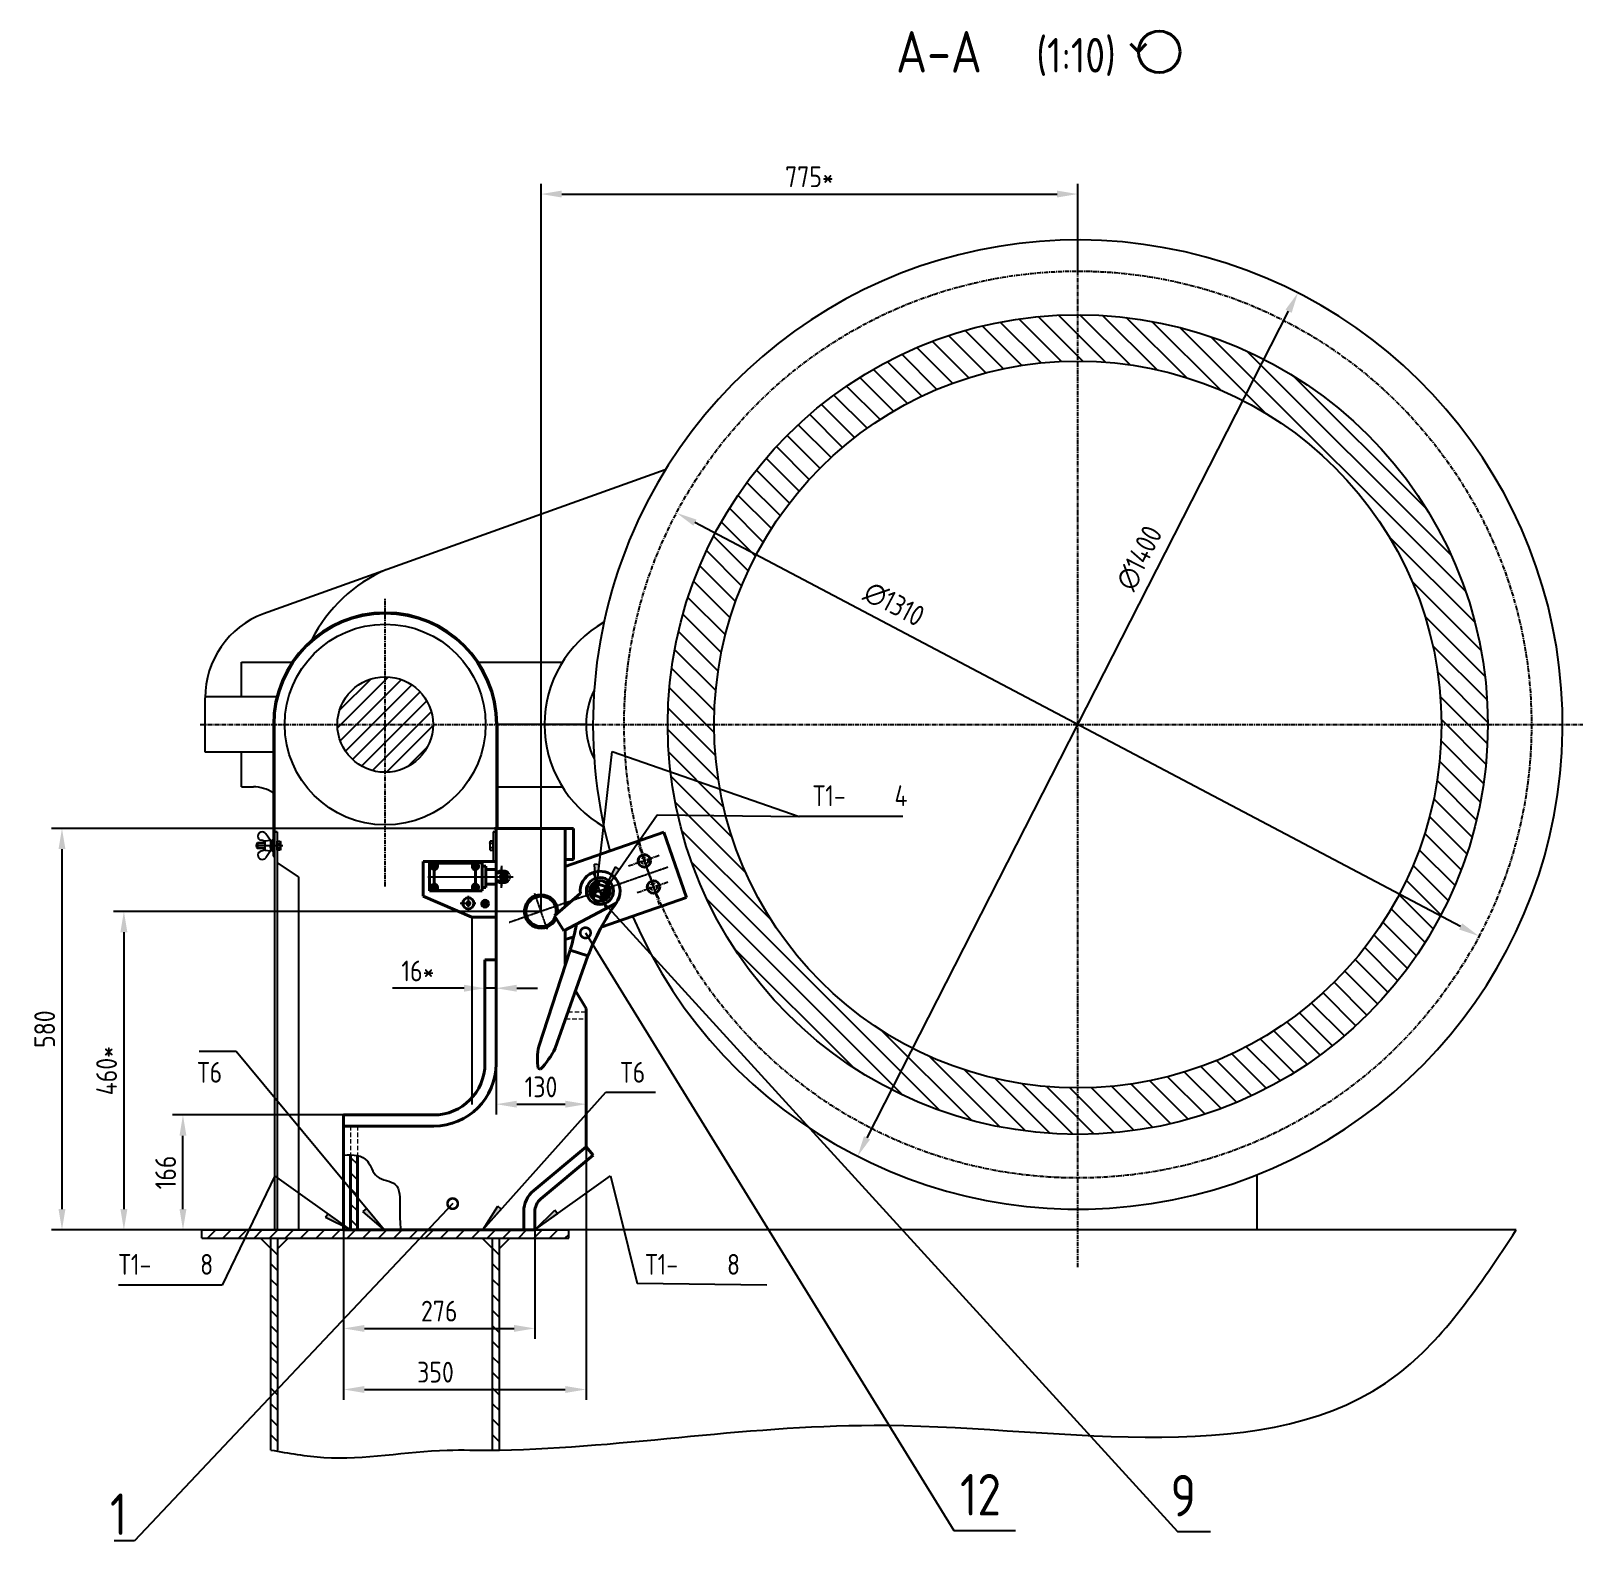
# Model space of a CAD drawing. Header units: millimetres. Extents: x 467 to 39028, y -12467 to 24298.
# Drawn here: x 25190 to 27431, y -8907 to -6725 of the extents above; entities that cross this region are included whole.
import ezdxf
from ezdxf.enums import TextEntityAlignment as Align

# ---------------------------------------------------------------- set-up
doc = ezdxf.new("R2010")
doc.units = ezdxf.units.MM
for name, pattern in [('CENTER', [50.8, 31.75, -6.35, 6.35, -6.35]), ('CENTER2', [1.125, 0.75, -0.125, 0.125, -0.125]), ('HIDDEN', [9.525, 6.35, -3.175]), ('PHANTOM', [2.5, 1.25, -0.25, 0.25, -0.25, 0.25, -0.25])]:
    doc.linetypes.add(name, pattern=pattern)
for name, color, linetype in [('Bord', 1, 'Continuous'), ('Cen', 5, 'CENTER'), ('CEN2', 5, 'CENTER2'), ('Dim', 7, 'Continuous'), ('Hatch', 250, 'Continuous'), ('Hide', 250, 'HIDDEN'), ('PHAN', 5, 'PHANTOM'), ('Text', 3, 'Continuous'), ('Textb', 6, 'Continuous')]:
    doc.layers.add(name, color=color, linetype=linetype)
doc.layers.add('Con', color=6, linetype='Continuous', lineweight=18)
doc.layers.add('Cont', color=6, linetype='Continuous', lineweight=40)
doc.styles.add('Style1', font='romans.shx', dxfattribs={"width": 0.8})
doc.dimstyles.new('Dia_2', dxfattribs={"dimscale": 2, "dimtxt": 3, "dimasz": 3, "dimexe": 1.25, "dimexo": 0, "dimgap": 1.5, "dimtad": 2, "dimtoh": 1, "dimtxsty": 'Style1', "dimcen": 2.5, "dimclrt": 3, "dimadec": 0, "dimazin": 0, "dimtfac": 1, "dimtmove": 1, "dimatfit": 3, "dimfxl": 1, "dimarcsym": 0})
doc.dimstyles.new('LIN10', dxfattribs={"dimscale": 10, "dimtxt": 3, "dimasz": 3, "dimexe": 1.5, "dimexo": 0, "dimgap": 1, "dimtad": 1, "dimdec": 0, "dimzin": 12, "dimdsep": 46, "dimtxsty": 'Style1', "dimcen": 0, "dimclrt": 3, "dimadec": 0, "dimazin": 0, "dimtfac": 1, "dimtdec": 0, "dimtmove": 0, "dimatfit": 3, "dimfxl": 1, "dimtolj": 1, "dimtzin": 12, "dimarcsym": 0})
doc.dimstyles.new('Poz_15', dxfattribs={"dimscale": 15, "dimtxt": 6, "dimasz": 3, "dimexe": 1.25, "dimexo": 0, "dimgap": 1.5, "dimtad": 2, "dimtih": 1, "dimtoh": 1, "dimdec": 0, "dimtxsty": 'Style1', "dimblk": 'DOTSMALL', "dimcen": 2.5, "dimclrt": 6, "dimadec": 0, "dimazin": 0, "dimtfac": 1, "dimtdec": 0, "dimtmove": 0, "dimatfit": 3, "dimldrblk": 'DOTSMALL', "dimfxl": 1, "dimarcsym": 0})
doc.dimstyles.new('SVARKA_10', dxfattribs={"dimscale": 10, "dimtxt": 3, "dimasz": 4, "dimexe": 1.5, "dimexo": 0, "dimgap": 1.5, "dimtad": 1, "dimdec": 0, "dimzin": 12, "dimdsep": 46, "dimtxsty": 'Style1', "dimblk1": 'Arrow', "dimblk2": 'Arrow', "dimsah": 1, "dimcen": 0, "dimclrt": 3, "dimadec": 0, "dimazin": 0, "dimtfac": 1, "dimtdec": 0, "dimtofl": 0, "dimtmove": 1, "dimatfit": 3, "dimldrblk": 'Arrow', "dimfxl": 1, "dimtolj": 1, "dimtzin": 12, "dimarcsym": 0})
doc.dimstyles.new('SVARKA_5', dxfattribs={"dimscale": 5, "dimtxt": 3, "dimasz": 4, "dimexe": 1.5, "dimexo": 0, "dimgap": 1.5, "dimtad": 1, "dimdec": 0, "dimzin": 12, "dimdsep": 46, "dimtxsty": 'Style1', "dimblk1": 'Arrow', "dimblk2": 'Arrow', "dimsah": 1, "dimcen": 0, "dimclrt": 3, "dimadec": 0, "dimazin": 0, "dimtfac": 1, "dimtdec": 0, "dimtofl": 0, "dimtmove": 1, "dimatfit": 3, "dimldrblk": 'Arrow', "dimfxl": 1, "dimtolj": 1, "dimtzin": 12, "dimarcsym": 0})

# ---------------------------------------------------------------- blocks, each defined once
blk = doc.blocks.new('*D233')
at = {"layer": 'Defpoints', "color": 0, "transparency": 16777216}
for p in [(26701.6, -6961), (26701.6, -7072.3), (25926.6, -7997.3)]:
    blk.add_point(p, dxfattribs=at)
at = {"layer": 'Dim', "color": 0, "lineweight": -2, "transparency": 16777216}
for p, q in [((25926.6, -7997.3), (25926.6, -6946)), ((26701.6, -7072.3), (26701.6, -6946)), ((25956.6, -6961), (26671.6, -6961))]:
    blk.add_line(p, q, dxfattribs=at)
at = {"layer": 'Dim', "color": 0, "transparency": 16777216}
for points in [[(25956.6, -6956), (25956.6, -6966), (25926.6, -6961)], [(26671.6, -6956), (26671.6, -6966), (26701.6, -6961)]]:
    blk.add_solid(points, dxfattribs=at)
at = {"layer": 'Dim', "color": 3, "transparency": 16777216, "insert": (26314.1, -6936), "char_height": 30, "attachment_point": 5, "style": 'Style1'}
blk.add_mtext('\\A1;775*', dxfattribs=at)
blk = doc.blocks.new('*D234')
at = {"layer": 'Defpoints', "color": 0, "transparency": 16777216}
for p in [(25926.6, -7997.3), (25324.3, -8457.3), (25436.6, -8457.3)]:
    blk.add_point(p, dxfattribs=at)
at = {"layer": 'Dim', "color": 0, "lineweight": -2, "transparency": 16777216}
for p, q in [((25926.6, -7997.3), (25309.3, -7997.3)), ((25324.3, -8027.3), (25324.3, -8427.3)), ((25436.6, -8457.3), (25309.3, -8457.3))]:
    blk.add_line(p, q, dxfattribs=at)
at = {"layer": 'Dim', "color": 0, "transparency": 16777216}
for points in [[(25319.3, -8027.3), (25329.3, -8027.3), (25324.3, -7997.3)], [(25319.3, -8427.3), (25329.3, -8427.3), (25324.3, -8457.3)]]:
    blk.add_solid(points, dxfattribs=at)
at = {"layer": 'Dim', "color": 3, "transparency": 16777216, "insert": (25299.3, -8227.3), "char_height": 30, "attachment_point": 5, "rotation": 90, "style": 'Style1'}
blk.add_mtext('\\A1;460*', dxfattribs=at)
blk = doc.blocks.new('*D238')
at = {"layer": 'Defpoints', "color": 0, "transparency": 16777216}
for p in [(25409.6, -8291.3), (25641.6, -8291.3), (25641.6, -8457.3)]:
    blk.add_point(p, dxfattribs=at)
at = {"layer": 'Dim', "color": 0, "lineweight": -2, "transparency": 16777216}
for p, q in [((25641.6, -8291.3), (25394.6, -8291.3)), ((25409.6, -8427.3), (25409.6, -8321.3)), ((25641.6, -8457.3), (25394.6, -8457.3))]:
    blk.add_line(p, q, dxfattribs=at)
at = {"layer": 'Dim', "color": 0, "transparency": 16777216}
for points in [[(25404.6, -8321.3), (25414.6, -8321.3), (25409.6, -8291.3)], [(25404.6, -8427.3), (25414.6, -8427.3), (25409.6, -8457.3)]]:
    blk.add_solid(points, dxfattribs=at)
at = {"layer": 'Dim', "color": 3, "transparency": 16777216, "insert": (25384.6, -8374.3), "char_height": 30, "attachment_point": 5, "rotation": 90, "style": 'Style1'}
blk.add_mtext('\\A1;166', dxfattribs=at)
blk = doc.blocks.new('*D239')
at = {"layer": 'Defpoints', "color": 0, "transparency": 16777216}
for p in [(25641.6, -8457.3), (25917.6, -8457.3), (25917.6, -8599.6)]:
    blk.add_point(p, dxfattribs=at)
at = {"layer": 'Dim', "color": 0, "lineweight": -2, "transparency": 16777216}
for p, q in [((25641.6, -8457.3), (25641.6, -8614.6)), ((25917.6, -8457.3), (25917.6, -8614.6)), ((25671.6, -8599.6), (25887.6, -8599.6))]:
    blk.add_line(p, q, dxfattribs=at)
at = {"layer": 'Dim', "color": 0, "transparency": 16777216}
for points in [[(25671.6, -8594.6), (25671.6, -8604.6), (25641.6, -8599.6)], [(25887.6, -8594.6), (25887.6, -8604.6), (25917.6, -8599.6)]]:
    blk.add_solid(points, dxfattribs=at)
at = {"layer": 'Dim', "color": 3, "transparency": 16777216, "insert": (25779.6, -8574.6), "char_height": 30, "attachment_point": 5, "style": 'Style1'}
blk.add_mtext('\\A1;276', dxfattribs=at)
blk = doc.blocks.new('*D240')
at = {"layer": 'Defpoints', "color": 0, "transparency": 16777216}
for p in [(25870.5, -7877.3), (25234.9, -8457.3), (25436.6, -8457.3)]:
    blk.add_point(p, dxfattribs=at)
at = {"layer": 'Dim', "color": 0, "lineweight": -2, "transparency": 16777216}
for p, q in [((25870.5, -7877.3), (25219.9, -7877.3)), ((25234.9, -7907.3), (25234.9, -8427.3)), ((25436.6, -8457.3), (25219.9, -8457.3))]:
    blk.add_line(p, q, dxfattribs=at)
at = {"layer": 'Dim', "color": 0, "transparency": 16777216}
for points in [[(25229.9, -7907.3), (25239.9, -7907.3), (25234.9, -7877.3)], [(25229.9, -8427.3), (25239.9, -8427.3), (25234.9, -8457.3)]]:
    blk.add_solid(points, dxfattribs=at)
at = {"layer": 'Dim', "color": 3, "transparency": 16777216, "insert": (25209.9, -8167.3), "char_height": 30, "attachment_point": 5, "rotation": 90, "style": 'Style1'}
blk.add_mtext('\\A1;580', dxfattribs=at)
blk = doc.blocks.new('*D235')
at = {"layer": 'Defpoints', "color": 0, "transparency": 16777216}
for p in [(25861.6, -8203.3), (25991.6, -8272.7), (25991.6, -8275.7)]:
    blk.add_point(p, dxfattribs=at)
at = {"layer": 'Dim', "color": 0, "lineweight": -2, "transparency": 16777216}
for p, q in [((25861.6, -8203.3), (25861.6, -8290.7)), ((25891.6, -8275.7), (25961.6, -8275.7)), ((25991.6, -8272.7), (25991.6, -8290.7))]:
    blk.add_line(p, q, dxfattribs=at)
at = {"layer": 'Dim', "color": 0, "transparency": 16777216}
for points in [[(25891.6, -8270.7), (25891.6, -8280.7), (25861.6, -8275.7)], [(25961.6, -8270.7), (25961.6, -8280.7), (25991.6, -8275.7)]]:
    blk.add_solid(points, dxfattribs=at)
at = {"layer": 'Dim', "color": 3, "transparency": 16777216, "insert": (25926.6, -8250.7), "char_height": 30, "attachment_point": 5, "style": 'Style1'}
blk.add_mtext('\\A1;130', dxfattribs=at)
blk = doc.blocks.new('*D236')
at = {"layer": 'Defpoints', "color": 0, "transparency": 16777216}
for p in [(25845.6, -8108.2), (25845.6, -8203.3), (25861.6, -8203.3)]:
    blk.add_point(p, dxfattribs=at)
at = {"layer": 'Dim', "color": 0, "lineweight": -2, "transparency": 16777216}
for p, q in [((25815.6, -8108.2), (25711.9, -8108.2)), ((25845.6, -8203.3), (25845.6, -8093.2)), ((25861.6, -8108.2), (25845.6, -8108.2)), ((25861.6, -8203.3), (25861.6, -8093.2)), ((25891.6, -8108.2), (25921.6, -8108.2))]:
    blk.add_line(p, q, dxfattribs=at)
at = {"layer": 'Dim', "color": 0, "transparency": 16777216}
for points in [[(25815.6, -8103.2), (25815.6, -8113.2), (25845.6, -8108.2)], [(25891.6, -8103.2), (25891.6, -8113.2), (25861.6, -8108.2)]]:
    blk.add_solid(points, dxfattribs=at)
at = {"layer": 'Dim', "color": 3, "transparency": 16777216, "insert": (25748.8, -8083.2), "char_height": 30, "attachment_point": 5, "style": 'Style1'}
blk.add_mtext('\\A1;16*', dxfattribs=at)
blk = doc.blocks.new('*D237')
at = {"layer": 'Defpoints', "color": 0, "transparency": 16777216}
for p in [(25991.6, -8337.3), (25641.6, -8457.3), (25991.6, -8687.8)]:
    blk.add_point(p, dxfattribs=at)
at = {"layer": 'Dim', "color": 0, "lineweight": -2, "transparency": 16777216}
for p, q in [((25991.6, -8337.3), (25991.6, -8702.8)), ((25641.6, -8457.3), (25641.6, -8702.8)), ((25671.6, -8687.8), (25961.6, -8687.8))]:
    blk.add_line(p, q, dxfattribs=at)
at = {"layer": 'Dim', "color": 0, "transparency": 16777216}
for points in [[(25671.6, -8682.8), (25671.6, -8692.8), (25641.6, -8687.8)], [(25961.6, -8682.8), (25961.6, -8692.8), (25991.6, -8687.8)]]:
    blk.add_solid(points, dxfattribs=at)
at = {"layer": 'Dim', "color": 3, "transparency": 16777216, "insert": (25774.2, -8662.8), "char_height": 30, "attachment_point": 5, "style": 'Style1'}
blk.add_mtext('\\A1;350', dxfattribs=at)
blk = doc.blocks.new('*D241')
at = {"layer": 'Defpoints', "color": 0, "transparency": 16777216}
for p in [(26122.3, -7421.6), (27280.9, -8033)]:
    blk.add_point(p, dxfattribs=at)
at = {"layer": 'Dim', "color": 0, "lineweight": -2, "transparency": 16777216}
blk.add_line((27254.4, -8019), (26148.9, -7435.6), dxfattribs=at)
at = {"layer": 'Dim', "color": 0, "transparency": 16777216}
for points in [[(26151.2, -7431.2), (26146.5, -7440), (26122.3, -7421.6)], [(27256.7, -8014.5), (27252, -8023.4), (27280.9, -8033)]]:
    blk.add_solid(points, dxfattribs=at)
at = {"layer": 'Dim', "color": 3, "transparency": 16777216, "insert": (26436.3, -7553.4), "char_height": 30, "attachment_point": 5, "rotation": 332.1789, "style": 'Style1'}
blk.add_mtext('∅1310', dxfattribs=at)
blk = doc.blocks.new('*D242')
at = {"layer": 'Defpoints', "color": 0, "transparency": 16777216}
for p in [(27019.5, -7103.6), (26383.7, -8350.9)]:
    blk.add_point(p, dxfattribs=at)
at = {"layer": 'Dim', "color": 0, "lineweight": -2, "transparency": 16777216}
blk.add_line((26397.3, -8324.2), (27005.9, -7130.3), dxfattribs=at)
at = {"layer": 'Dim', "color": 0, "transparency": 16777216}
for points in [[(27001.4, -7128.1), (27010.4, -7132.6), (27019.5, -7103.6)], [(26392.9, -8321.9), (26401.8, -8326.5), (26383.7, -8350.9)]]:
    blk.add_solid(points, dxfattribs=at)
at = {"layer": 'Dim', "color": 3, "transparency": 16777216, "insert": (26790.6, -7486.7), "char_height": 30, "attachment_point": 5, "rotation": 62.9902, "style": 'Style1'}
blk.add_mtext('∅1400', dxfattribs=at)
blk = doc.blocks.new('1')
at = {"layer": 'Cont'}
for q in [(0.14, 4.02), (2.4, 4.02)]:
    blk.add_line((1.27, 2.88), q, dxfattribs=at)
blk.add_circle((4.27, 2.88), 3, dxfattribs=at)
blk = doc.blocks.new('ZNAK04')
at = {"layer": 'Cont'}
blk.add_blockref('1', (30.27, 0.21), dxfattribs=at)
at = {"layer": 'Textb', "style": 'Style1', "width": 0.8}
for tag, height, p in [('А-А', 6, (13.88, 0.1)), ('SC', 5, (28.73, 0.1))]:
    blk.add_attdef(tag, text='', height=height, dxfattribs=at).set_placement(p, align=Align.RIGHT)
blk.add_attdef('45%%D(1)', (38.24, 0.1), '', height=5, dxfattribs=at)
blk = doc.blocks.new('Arrow')
blk.add_hatch(color=256).paths.add_polyline_path([(0, 0), (-1, 0), (-1, -0.167)])
blk.add_line((-1, 0), (-1, -0.167))
at = {"color": 0, "linetype": 'ByBlock', "lineweight": -2}
for q in [(-1, 0), (-1, -0.167)]:
    blk.add_line((0, 0), q, dxfattribs=at)
blk = doc.blocks.new('svarka02')
at = {"layer": 'Text', "style": 'Style1', "width": 0.8}
for tag, p in [('Т1-', (2, 1.5)), ('6', (13.78, 1.5))]:
    blk.add_attdef(tag, p, '', height=3, dxfattribs=at)
blk = doc.blocks.new('_DotSmall')
at = {"color": 0, "linetype": 'ByBlock', "const_width": 0.5}
blk.add_lwpolyline([(-0.0625, 0, 1), (0.0625, 0, 1)], format="xyb", close=True, dxfattribs=at)
blk = doc.blocks.new('ключ')
for p, q in [((22813.8, 4645.4), (22875.8, 4586.9)), ((22796.3, 4626.1), (22813.3, 4626.1)), ((22796.3, 4609.1), (22796.3, 4626.1)), ((22813.3, 4626.1), (22813.3, 4609.1)), ((22899.3, 4631.4), (22899.4, 4604.4)), ((23040.7, 4629.5), (22899.3, 4631.4)), ((23076.3, 4615.7), (23076.1, 4619.1)), ((22813.3, 4609.1), (22796.3, 4609.1)), ((22899.4, 4604.4), (23045.9, 4606.2)), ((23045.9, 4606.2), (23045.9, 4606.2)), ((22817.5, 4592), (22859.8, 4567.2)), ((22875.8, 4586.9), (22859.8, 4567.2))]:
    blk.add_line(p, q)
for radius in [19.6, 14.9]:
    blk.add_circle((22804.8, 4617.6), radius)
for centre, radius, start, end in [((22805, 4618), 28.8, 72.2726, 295.6169), ((22914.3, 4989.5), 358.4, 253.7128, 267.5946), ((23024.9, 4509.2), 121.3, 64.988, 82.4765), ((22913.7, 4229.9), 374.7, 92.2201, 98.0847), ((23037, 4688.4), 82.7, 276.1825, 298.407)]:
    blk.add_arc(centre, radius, start, end)

msp = doc.modelspace()

# ---------------------------------------------------------------- hatches: boundary and pattern name
at = {"layer": 'Hatch'}
h = msp.add_hatch(dxfattribs=at)
h.set_pattern_fill('ANSI31', color=256, scale=7, angle=90, style=0)
h.set_pattern_definition([(135, (15578.587, -7324.327), (-15.71545, -15.71545), [])])
h.paths.add_polyline_path([(26701.619, -7202.27), (26701.619, -7135.27, 0.41421356), (26109.617, -7727.272), (26176.617, -7727.272, -0.41421356)])
h.paths.add_polyline_path([(26701.619, -7135.27), (26701.619, -7202.27, -0.41421356), (27226.621, -7727.272), (27293.622, -7727.272, 0.41421356)])
h.paths.add_polyline_path([(27293.622, -7727.272), (27226.621, -7727.272, -0.41421356), (26701.619, -8252.274), (26701.619, -8319.274, 0.41421356)])
h.paths.add_polyline_path([(26701.619, -8252.274, -0.41421356), (26176.617, -7727.272), (26109.617, -7727.272, 0.41421356), (26701.619, -8319.274)])
h = msp.add_hatch(dxfattribs=at)
h.set_pattern_fill('ANSI31', color=256, scale=5, style=0)
h.set_pattern_definition([(45, (15578.587, -7324.327), (-11.22532, 11.22532), [])])
h.paths.add_polyline_path([(25701.619, -7658.26), (25701.619, -7727.272), (25770.632, -7727.272, 0.41421356)])
h.paths.add_polyline_path([(25701.619, -7658.26, 0.41421356), (25632.607, -7727.272), (25701.619, -7727.272)])
h.paths.add_polyline_path([(25701.619, -7727.272), (25632.607, -7727.272, 0.41421356), (25701.619, -7796.285)])
h.paths.add_polyline_path([(25770.632, -7727.272), (25701.619, -7727.272), (25701.619, -7796.285, 0.41421356)])
h = msp.add_hatch(dxfattribs=at)
h.set_pattern_fill('ANSI31', color=256, scale=5, angle=90)
h.set_pattern_definition([(135, (872.2, -7483.068), (-11.22532, -11.22532), [])])
edge = h.paths.add_edge_path()
edge.add_spline(control_points=[(25661.619, -8349.906), (25658.508, -8349.267), (25655.148, -8348.984), (25651.619, -8348.942)], knot_values=[20.46850974, 20.46850974, 20.46850974, 20.46850974, 30.24795328, 30.24795328, 30.24795328, 30.24795328], degree=3, periodic=0)
edge.add_line((25651.619, -8348.942), (25651.619, -8457.272))
edge.add_line((25651.619, -8457.272), (25661.619, -8457.272))
edge.add_line((25661.619, -8457.272), (25661.619, -8349.906))
h = msp.add_hatch(dxfattribs=at)
h.set_pattern_fill('ANSI31', color=256, scale=5)
h.set_pattern_definition([(45, (21958.68, -7846.945), (-11.22532, 11.22532), [])])
h.paths.add_polyline_path([(25966.619, -8457.272), (25701.619, -8457.272), (25701.619, -8469.272), (25966.619, -8469.272)])
h.paths.add_polyline_path([(25701.619, -8457.272), (25436.619, -8457.272), (25436.619, -8469.272), (25701.619, -8469.272)])
h = msp.add_hatch(dxfattribs=at)
h.set_pattern_fill('ANSI31', color=256, scale=5, angle=90)
h.set_pattern_definition([(135, (21958.68, -7846.945), (-11.22532, -11.22532), [])])
h.paths.add_polyline_path([(25546.623, -8469.272), (25536.623, -8469.272), (25536.623, -8775.272), (25546.623, -8775.272)])
h = msp.add_hatch(dxfattribs=at)
h.set_pattern_fill('ANSI31', color=256, scale=5, angle=90)
h.set_pattern_definition([(135, (22278.677, -7846.945), (-11.22532, -11.22532), [])])
h.paths.add_polyline_path([(25866.619, -8469.272), (25856.619, -8469.272), (25856.619, -8775.272), (25866.619, -8775.272)])

# ---------------------------------------------------------------- linework, layer by layer
at = {"layer": 'Bord'}
for p, q in [((26106.055, -7359.432), (25525.771, -7567.227)), ((25494.141, -7687.139), (25494.141, -7637.272)), ((25494.141, -7637.272), (25566.92, -7637.272)), ((25836.319, -7637.272), (25957.397, -7637.272)), ((25441.619, -7767.405), (25441.619, -7688.873)), ((25544.601, -7687.405), (25441.643, -7687.405)), ((25539.619, -7727.272), (25539.619, -7917.34)), ((25541.619, -7727.272), (25541.619, -8086.417)), ((25861.619, -7727.272), (25861.619, -7877.272)), ((25991.619, -7727.272), (25863.619, -7727.272)), ((25863.619, -7727.272), (25863.619, -7877.272)), ((25539.619, -7767.405), (25441.619, -7767.405)), ((25494.141, -7817.272), (25494.141, -7767.405)), ((25494.141, -7817.272), (25511.263, -7817.272)), ((25863.619, -7817.272), (25957.397, -7817.272)), ((25539.619, -7837.34), (25539.619, -7917.34)), ((25541.619, -7837.34), (25541.619, -8457.272)), ((25861.619, -7837.34), (25861.619, -7877.272)), ((25536.019, -7894.84), (25529.082, -7884.95)), ((25545.619, -7882.34), (25541.619, -7882.34)), ((25541.619, -7882.34), (25545.619, -7882.34)), ((25545.619, -7882.34), (25545.619, -7926.673)), ((25545.619, -7882.34), (25545.619, -7926.673)), ((25857.619, -7882.34), (25857.619, -7925.272)), ((25857.619, -7882.34), (25857.619, -7925.272)), ((25857.619, -7882.34), (25861.619, -7882.34)), ((25861.619, -7882.34), (25857.619, -7882.34)), ((25553.57, -7902.34), (25514.168, -7902.34)), ((25517.219, -7898.34), (25515.619, -7899.94)), ((25515.619, -7899.94), (25515.619, -7904.74)), ((25515.619, -7904.74), (25517.219, -7906.34)), ((25528.019, -7899.016), (25516.543, -7899.016)), ((25528.019, -7905.663), (25516.543, -7905.663)), ((25517.219, -7898.34), (25517.219, -7906.34)), ((25528.019, -7898.34), (25517.219, -7898.34)), ((25528.019, -7906.34), (25517.219, -7906.34)), ((25528.019, -7895.84), (25522.552, -7894.497)), ((25528.019, -7908.84), (25522.702, -7910.005)), ((25536.019, -7894.84), (25528.019, -7895.84)), ((25528.019, -7895.84), (25528.019, -7908.84)), ((25528.019, -7908.84), (25536.019, -7909.84)), ((25536.019, -7909.84), (25529.057, -7919.622)), ((25536.019, -7894.84), (25536.019, -7909.84)), ((25536.019, -7895.84), (25538.019, -7895.84)), ((25536.019, -7904.943), (25538.019, -7899.462)), ((25536.019, -7905.943), (25538.019, -7900.462)), ((25536.019, -7908.84), (25538.019, -7908.84)), ((25538.019, -7894.34), (25538.019, -7897.34)), ((25539.619, -7894.34), (25538.019, -7894.34)), ((25538.019, -7897.34), (25538.019, -7906.34)), ((25538.019, -7910.34), (25538.019, -7906.34)), ((25539.619, -7894.34), (25539.619, -7910.34)), ((25545.619, -7908.89), (25545.619, -7895.79)), ((25545.619, -7895.79), (25549.897, -7895.79)), ((25545.619, -7899.065), (25549.897, -7899.065)), ((25545.619, -7905.615), (25549.897, -7905.615)), ((25549.897, -7908.89), (25545.619, -7908.89)), ((25549.897, -7895.79), (25550.619, -7897.041)), ((25549.897, -7899.065), (25550.619, -7897.814)), ((25549.897, -7905.615), (25550.619, -7906.866)), ((25550.619, -7907.639), (25549.897, -7908.89)), ((25550.619, -7897.041), (25550.619, -7907.639)), ((25853.342, -7895.79), (25852.619, -7897.041)), ((25852.619, -7897.041), (25852.619, -7907.639)), ((25853.342, -7899.065), (25852.619, -7897.814)), ((25853.342, -7905.615), (25852.619, -7906.866)), ((25852.619, -7907.639), (25853.342, -7908.89)), ((25857.619, -7895.79), (25853.342, -7895.79)), ((25857.619, -7899.065), (25853.342, -7899.065)), ((25857.619, -7905.615), (25853.342, -7905.615)), ((25853.342, -7908.89), (25857.619, -7908.89)), ((25857.619, -7908.89), (25857.619, -7895.79)), ((25539.619, -7910.34), (25538.019, -7910.34)), ((25539.619, -7917.34), (25541.619, -7917.34)), ((25541.619, -7917.34), (25539.619, -7917.34)), ((25541.619, -7917.34), (25539.619, -7917.34)), ((25545.619, -7926.673), (25545.619, -8457.272)), ((25576.619, -7947.34), (25545.619, -7926.673)), ((25576.619, -7947.34), (25576.619, -8457.272)), ((25826.619, -8005.47), (25826.619, -8276.017)), ((26960.6, -8457.272), (26960.6, -8377.604)), ((27334.749, -8457.272), (25436.619, -8457.272)), ((25436.619, -8457.272), (25966.619, -8457.272)), ((25436.619, -8469.272), (25436.619, -8457.272)), ((25436.619, -8469.272), (25966.619, -8469.272)), ((25521.623, -8469.272), (25536.623, -8484.272)), ((25536.623, -8775.272), (25536.623, -8469.272)), ((25546.623, -8775.272), (25546.623, -8469.272)), ((25561.623, -8469.272), (25546.623, -8484.272)), ((25841.619, -8469.272), (25856.619, -8484.272)), ((25856.619, -8775.272), (25856.619, -8469.272)), ((25866.619, -8775.272), (25866.619, -8469.272)), ((25881.619, -8469.272), (25866.619, -8484.272)), ((25966.619, -8469.272), (25966.619, -8457.272))]:
    msp.add_line(p, q, dxfattribs=at)
for centre, radius in [((26701.619, -7727.272), 592.002), ((26701.619, -7727.272), 525.002), ((25701.619, -7727.272), 145), ((25701.619, -7727.272), 69.012)]:
    msp.add_circle(centre, radius, dxfattribs=at)
for centre, radius, start, end in [((26701.619, -7727.272), 700.002, 203.303709, 155.163199), ((26701.619, -7727.272), 700.002, 155.163199, 195.111646), ((25785.936, -7699.309), 212.428, 113.077501, 153.532471), ((25571.619, -7688.873), 130, 110.651396, 180), ((25701.619, -7727.272), 162, 0, 180), ((25701.619, -7727.272), 160, 0, 180), ((26101.619, -7727.272), 170, 119.70945, 240.29055), ((26101.619, -7727.272), 110, 153.278532, 206.721468), ((25511.263, -7867.272), 50, 55.44931, 90), ((25524.024, -7888.498), 6.177, 35.051581, 256.207057), ((25542.834, -7902.34), 7.785, 335.122089, 24.877911), ((25860.404, -7902.34), 7.785, 155.122089, 204.877911), ((25524.024, -7916.04), 6.177, 102.36423, 324.559272), ((25821.619, -7985.47), 3, 204.711573, 105.81179)]:
    msp.add_arc(centre, radius, start, end, dxfattribs=at)
for points, knots in [([(25641.619, -8349.337), (25655.804, -8348.207), (25677.843, -8349.571), (25685.69, -8385.967), (25724.227, -8386.153), (25721.934, -8424.654), (25723.019, -8446.933), (25723.864, -8457.272)], [11.5617864, 11.5617864, 11.5617864, 11.5617864, 48.36851951, 74.75412116, 103.2394764, 136.48872328, 168.14223196, 168.14223196, 168.14223196, 168.14223196]), ([(25536.623, -8775.272), (25561.977, -8779.786), (25646.194, -8794.779), (25753.386, -8772.576), (25838.071, -8775.728), (26050.109, -8772.414), (26462.845, -8692.674), (27087.096, -8830.833), (27282.548, -8536.012), (27334.749, -8457.272)], [0, 0, 0, 0, 76.88733479, 255.40267333, 321.03298449, 331.03400425, 891.35380252, 1632.63467436, 1902.75762928, 1902.75762928, 1902.75762928, 1902.75762928])]:
    msp.add_open_spline(points, degree=3, knots=knots, dxfattribs=at)
at = {"layer": 'Cen', "ltscale": 0.2}
for p, q in [((26701.619, -8511.271), (26701.619, -6993.298)), ((25701.619, -7961.043), (25701.619, -7544.508)), ((25434.645, -7727.272), (27430.998, -7727.272)), ((26097.882, -7987.328), (26067.08, -7898.917)), ((26097.406, -7916.593), (26052.45, -7932.255)), ((26065.544, -7970.051), (26110.502, -7954.389))]:
    msp.add_line(p, q, dxfattribs=at)
at = {"layer": 'Cen', "ltscale": 0.5}
for p, q in [((25821.619, -7974.67), (25821.619, -7996.52)), ((25810.034, -7985.47), (25832.484, -7985.47))]:
    msp.add_line(p, q, dxfattribs=at)
at = {"layer": 'Cen', "ltscale": 0.2}
msp.add_circle((26701.619, -7727.272), 655, dxfattribs=at)
at = {"layer": 'CEN2', "linetype": 'Continuous'}
for p, q in [((25869.619, -7931.475), (25869.619, -7960.872)), ((25763.229, -7947.272), (25886.577, -7947.272)), ((25869.619, -7963.07), (25869.619, -7933.672))]:
    msp.add_line(p, q, dxfattribs=at)
at = {"layer": 'CEN2'}
for p, q in [((26109.578, -7933.532), (25880.77, -8013.245)), ((26020.479, -7993.121), (26002.522, -7941.578)), ((26020.588, -7993.435), (26002.631, -7941.891)), ((25935.598, -8023.044), (25917.641, -7971.5))]:
    msp.add_line(p, q, dxfattribs=at)
at = {"layer": 'Con'}
for p, q in [((26011.769, -7952.195), (26002.497, -7980.726)), ((26011.769, -7952.195), (26021.28, -7955.285)), ((26021.28, -7955.285), (26012.008, -7983.816)), ((26012.008, -7983.816), (26002.497, -7980.726))]:
    msp.add_line(p, q, dxfattribs=at)
at = {"layer": 'Cont'}
for p, q in [((25871.619, -7877.272), (25859.619, -7877.272)), ((25961.619, -7877.272), (25861.619, -7877.272)), ((25861.619, -7877.272), (25861.619, -7922.272)), ((25961.619, -7877.272), (25973.619, -7877.272)), ((25961.619, -7922.272), (25961.619, -7877.272)), ((26103.758, -7882.612), (25961.619, -7932.131)), ((25973.619, -7922.272), (25973.619, -7877.272)), ((26136.657, -7977.045), (26103.758, -7882.612)), ((25756.619, -7925.272), (25756.619, -7975.272)), ((25756.619, -7925.272), (25861.619, -7925.272)), ((25765.719, -7967.522), (25765.719, -7927.022)), ((25765.719, -7927.022), (25841.719, -7927.022)), ((25768.455, -7931.679), (25775.981, -7931.665)), ((25777.009, -7932.272), (25777.009, -7927.483)), ((25777.009, -7927.483), (25827.43, -7927.483)), ((25827.43, -7927.483), (25827.43, -7932.272)), ((25828.481, -7931.533), (25836.002, -7931.812)), ((25841.719, -7927.022), (25841.719, -7947.272)), ((25846.719, -7932.022), (25841.719, -7932.022)), ((25846.719, -7932.022), (25846.719, -7962.522)), ((25861.619, -7922.272), (25861.619, -8067.272)), ((25961.619, -7990.323), (25961.619, -7922.272)), ((25961.619, -7922.272), (25973.619, -7922.272)), ((25775.983, -7932.865), (25768.457, -7932.879)), ((25772.219, -7957.483), (25772.219, -7937.061)), ((25835.957, -7933.011), (25828.437, -7932.732)), ((25832.219, -7937.061), (25832.219, -7957.483)), ((25841.719, -7947.272), (25841.719, -7967.522)), ((25846.719, -7936.772), (25861.719, -7936.772)), ((25861.719, -7936.772), (25861.719, -7957.772)), ((25861.719, -7957.772), (25861.719, -7936.772)), ((25861.719, -7941.022), (25863.712, -7941.022)), ((25861.719, -7941.022), (25863.712, -7941.022)), ((25861.719, -7953.522), (25863.712, -7953.522)), ((25861.719, -7953.522), (25863.712, -7953.522)), ((25863.28, -7941.461), (25871.619, -7941.461)), ((25872.871, -7941.461), (25863.28, -7941.461)), ((25871.619, -7953.084), (25863.28, -7953.084)), ((25863.28, -7953.084), (25872.871, -7953.084)), ((25872.871, -7953.084), (25872.871, -7941.461)), ((25756.619, -7975.272), (25826.619, -8005.47)), ((25777.219, -7967.522), (25765.719, -7967.522)), ((25775.971, -7962.941), (25768.446, -7962.802)), ((25768.468, -7961.603), (25775.993, -7961.742)), ((25777.009, -7962.272), (25777.009, -7967.061)), ((25777.009, -7967.061), (25827.43, -7967.061)), ((25777.219, -7967.522), (25807.219, -7967.522)), ((25841.719, -7967.522), (25807.219, -7967.522)), ((25827.43, -7967.061), (25827.43, -7962.272)), ((25835.977, -7962.906), (25828.451, -7962.838)), ((25828.462, -7961.638), (25835.988, -7961.706)), ((25846.719, -7962.522), (25841.719, -7962.522)), ((25846.719, -7957.772), (25861.719, -7957.772)), ((26001.817, -7971.453), (26006.292, -7958.609)), ((26004.764, -7973.75), (26002.555, -7972.98)), ((26007.819, -7957.871), (26009.71, -7958.53)), ((26136.657, -7977.045), (26013.601, -8019.916)), ((26015.399, -7977.455), (26013.902, -7976.933)), ((26021.401, -7963.873), (26016.926, -7976.717)), ((26019.156, -7961.82), (26020.663, -7962.345)), ((25849.212, -7985.323), (25842.512, -7985.323)), ((25848.462, -7987.023), (25843.012, -7987.023)), ((25847.612, -7988.473), (25843.847, -7988.473)), ((25845.862, -7985.323), (25845.862, -7982.173)), ((25861.619, -8005.47), (25826.619, -8005.47)), ((25961.619, -8070.653), (25961.619, -8024.091)), ((25973.834, -8033.771), (25961.619, -8038.026)), ((25845.619, -8067.272), (25845.619, -8217.272)), ((25861.619, -8067.272), (25845.619, -8067.272)), ((25861.619, -8217.272), (25861.619, -8067.272)), ((25991.619, -8137.272), (25976.456, -8112.001)), ((25991.619, -8337.272), (25991.619, -8137.272)), ((25771.619, -8291.272), (25641.619, -8291.272)), ((25641.619, -8291.272), (25641.619, -8307.272)), ((25641.619, -8307.272), (25641.619, -8457.272)), ((25641.619, -8307.272), (25771.619, -8307.272)), ((25651.619, -8457.272), (25651.619, -8348.942)), ((25661.619, -8457.272), (25661.619, -8349.906)), ((25991.619, -8337.272), (25916.012, -8400.278)), ((25926.255, -8412.57), (26001.862, -8349.564)), ((26001.862, -8349.564), (25991.619, -8337.272)), ((25901.619, -8431.007), (25901.619, -8457.272)), ((25917.619, -8457.272), (25917.619, -8431.007)), ((25641.619, -8457.272), (25901.619, -8457.272)), ((25901.619, -8457.272), (25917.619, -8457.272))]:
    msp.add_line(p, q, dxfattribs=at)
for centre, radius in [((25772.219, -7932.272), 4.25), ((25832.219, -7932.272), 4.25), ((26075.854, -7924.102), 9), ((25869.584, -7947.219), 1.955), ((25869.584, -7947.326), 1.955), ((26089.014, -7961.875), 9), ((25772.219, -7962.272), 4.25), ((25832.219, -7962.272), 4.25), ((25821.619, -7985.47), 8), ((25821.619, -7985.47), 2), ((25845.887, -7986.073), 5)]:
    msp.add_circle(centre, radius, dxfattribs=at)
for centre, radius, start, end in [((25772.219, -7932.272), 3.811, 171.043641, 189.162536), ((25772.219, -7932.272), 4.789, 270, 0), ((25772.219, -7932.272), 3.811, 351.043641, 9.162536), ((25832.219, -7932.272), 4.789, 180, 270), ((25832.219, -7932.272), 3.811, 168.812232, 186.931128), ((25832.219, -7932.272), 3.811, 348.812232, 6.931128), ((25869.619, -7947.272), 8.6, 76.552273, 137.487932), ((25869.619, -7947.272), 8.6, 222.512068, 137.487932), ((25869.619, -7947.272), 8.6, 222.512068, 283.447727), ((25772.219, -7962.272), 3.811, 169.882271, 188.001166), ((25772.219, -7962.272), 4.789, 0, 90), ((25772.219, -7962.272), 3.811, 349.882271, 8.001166), ((25832.219, -7962.272), 4.789, 90, 180), ((25832.219, -7962.272), 3.811, 170.420439, 188.539335), ((25832.219, -7962.272), 3.811, 350.420439, 8.539335), ((25926.619, -7997.272), 24, 353.498915, 335.657603), ((25926.619, -7997.272), 22, 347.476402, 339.160963), ((26011.609, -7967.663), 12.5, 93.729852, 230.263539), ((26011.609, -7967.663), 10.5, 201.159916, 210.424729), ((26011.609, -7967.663), 9.549, 193.889543, 217.695102), ((26011.609, -7967.663), 9.549, 103.889543, 127.695102), ((26011.609, -7967.663), 10.5, 111.159916, 120.424729), ((26011.609, -7967.663), 12.5, 277.44621, 46.547181), ((26011.609, -7967.663), 9.549, 283.889543, 307.695102), ((26011.609, -7967.663), 10.5, 291.159916, 300.424729), ((26011.609, -7967.663), 9.549, 13.889543, 37.695102), ((26011.609, -7967.663), 10.5, 21.159916, 30.424729), ((26021.619, -8070.653), 60, 180, 183.656222), ((25771.619, -8217.272), 74, 270, 0), ((25771.619, -8217.272), 90, 270, 0), ((25941.619, -8431.007), 40, 129.805571, 180), ((25941.619, -8431.007), 24, 129.805571, 180)]:
    msp.add_arc(centre, radius, start, end, dxfattribs=at)
at = {"layer": 'Dim'}
for p, q in [((26448.886, -7860.069), (26299.18, -7860.069)), ((25466.113, -8537.057), (25316.407, -8537.057)), ((26252.832, -8537.057), (26065.325, -8534.503))]:
    msp.add_line(p, q, dxfattribs=at)
at = {"layer": 'Hide', "linetype": 'HIDDEN', "lineweight": 18}
for p, q in [((25962.183, -8152.272), (25991.619, -8152.272)), ((25965.727, -8142.272), (25991.619, -8142.272)), ((25651.619, -8307.272), (25651.619, -8457.272)), ((25661.619, -8307.272), (25661.619, -8457.272))]:
    msp.add_line(p, q, dxfattribs=at)
at = {"layer": 'Hide'}
for centre in [(26075.854, -7924.102), (26089.014, -7961.875)]:
    msp.add_circle(centre, 5, dxfattribs=at)
at = {"layer": 'PHAN'}
for p, q in [((25876.871, -7941.461), (25867.28, -7941.461)), ((25867.28, -7953.084), (25876.871, -7953.084)), ((25876.871, -7953.084), (25876.871, -7941.461))]:
    msp.add_line(p, q, dxfattribs=at)
msp.add_circle((25873.584, -7947.326), 1.955, dxfattribs=at)
msp.add_arc((25873.619, -7947.272), 8.6, 222.512068, 137.487932, dxfattribs=at)

# ---------------------------------------------------------------- block references
ref = msp.add_blockref('ZNAK04', (26473.779, -6786.49), dxfattribs=dict(xscale=10, yscale=10, zscale=10))
ref.add_attrib('А-А', 'А-А', dxfattribs={"layer": 'Textb', "height": 60, "style": 'Style1', "width": 0.8}).set_placement((26563.19, -6785.491), align=Align.RIGHT)
ref.add_attrib('SC', '(1:10)', dxfattribs={"layer": 'Textb', "height": 50, "style": 'Style1', "width": 0.8}).set_placement((26756.594, -6785.491), align=Align.RIGHT)
at = {"layer": 'Cont', "xscale": 10, "yscale": 10, "zscale": 10}
for p, values in [((26299.18, -7860.069), {'6': '4', 'Т1-': 'Т1-'}), ((25296.613, -8537.057), {'6': '8', 'Т1-': 'Т1-'}), ((26057.239, -8537.057), {'6': '8', 'Т1-': 'Т1-'})]:
    msp.add_blockref('svarka02', p, dxfattribs=at).add_auto_attribs(values)
at = {"layer": 'Cont', "rotation": 251.25441747626434}
msp.add_blockref('ключ', (28967.681, 15111.36), dxfattribs=at)

# ---------------------------------------------------------------- texts
at = {"layer": 'Dim', "color": 6, "char_height": 60, "attachment_point": 6, "style": 'Style1'}
for s, insert in [('12', (26590.777, -8839.818)), ('9', (26872.402, -8841.206)), ('1', (25329.248, -8867.995))]:
    msp.add_mtext(s, dxfattribs=dict(at, insert=insert))
at = {"layer": 'Text', "style": 'Style1', "width": 0.8}
for p in [(25430.324, -8244.624), (26041.22, -8244.624)]:
    msp.add_attdef('Т6', p, 'Т1-', height=30, dxfattribs=at)

# ---------------------------------------------------------------- dimensions: what is measured, and where the dimension line sits
at = {"layer": 'Dim'}
dim = msp.add_linear_dim(base=(26701.619, -6961.016), p1=(25926.619, -7997.272), p2=(26701.619, -7072.272), text='<>*', dimstyle='LIN10', override={"dimtp": 0.1, "dimtm": 0.1, "dimtfac": 0.71, "dimtdec": 3, "dimtzin": 8}, dxfattribs=at)
dim.commit()
dim.dimension.update_dxf_attribs({"geometry": '*D233', "text_midpoint": (26314.119, -6961.016), "dimtype": 160})
for p1, p2, picture, middle in [((26383.719, -8350.924), (27019.52, -7103.62), '*D242', (26817.3, -7500.331)), ((27280.908, -8032.968), (26122.331, -7421.576), '*D241', (26422.339, -7579.893))]:
    dim = msp.add_diameter_dim_2p(p1=p1, p2=p2, dimstyle='Dia_2', override={"dimscale": 10, "dimtp": 0.1, "dimtm": 0.1, "dimtfac": 0.71, "dimtdec": 3, "dimtmove": 0, "dimatfit": 2}, dxfattribs=at)
    dim.commit()
    dim.dimension.update_dxf_attribs({"geometry": picture, "text_midpoint": middle, "dimtype": 163})
for base, p1, p2, picture, middle in [((25234.926, -8457.272), (25870.513, -7877.272), (25436.619, -8457.272), '*D240', (25209.926, -8167.272)), ((25409.557, -8291.272), (25641.619, -8457.272), (25641.619, -8291.272), '*D238', (25384.557, -8374.272))]:
    dim = msp.add_linear_dim(base=base, p1=p1, p2=p2, angle=90, dimstyle='LIN10', override={"dimtp": 0.1, "dimtm": 0.1, "dimtfac": 0.71, "dimtdec": 3, "dimtzin": 8}, dxfattribs=at)
    dim.commit()
    dim.dimension.update_dxf_attribs({"geometry": picture, "text_midpoint": middle})
dim = msp.add_linear_dim(base=(25324.272, -8457.272), p1=(25926.619, -7997.272), p2=(25436.619, -8457.272), angle=90, text='<>*', dimstyle='LIN10', override={"dimtp": 0.1, "dimtm": 0.1, "dimtfac": 0.71, "dimtdec": 3, "dimtzin": 8}, dxfattribs=at)
dim.commit()
dim.dimension.update_dxf_attribs({"geometry": '*D234', "text_midpoint": (25299.272, -8227.272)})
dim = msp.add_linear_dim(base=(25845.619, -8108.246), p1=(25861.619, -8203.298), p2=(25845.619, -8203.298), text='<>*', dimstyle='LIN10', override={"dimtp": 0.1, "dimtm": 0.1, "dimtfac": 0.71, "dimtdec": 3, "dimtzin": 8}, dxfattribs=at)
dim.commit()
dim.dimension.update_dxf_attribs({"geometry": '*D236', "text_midpoint": (25748.762, -8083.246)})
for base, p1, p2, picture, middle in [((25991.619, -8275.727), (25861.619, -8203.298), (25991.619, -8272.744), '*D235', (25926.619, -8250.727)), ((25917.619, -8599.626), (25641.619, -8457.272), (25917.619, -8457.272), '*D239', (25779.619, -8574.626))]:
    dim = msp.add_linear_dim(base=base, p1=p1, p2=p2, dimstyle='LIN10', override={"dimtp": 0.1, "dimtm": 0.1, "dimtfac": 0.71, "dimtdec": 3, "dimtzin": 8}, dxfattribs=at)
    dim.commit()
    dim.dimension.update_dxf_attribs({"geometry": picture, "text_midpoint": middle})
dim = msp.add_linear_dim(base=(25991.619, -8687.828), p1=(25641.619, -8457.272), p2=(25991.619, -8337.272), dimstyle='LIN10', override={"dimtp": 0.1, "dimtm": 0.1, "dimtfac": 0.71, "dimtdec": 3, "dimtzin": 8}, dxfattribs=at)
dim.commit()
dim.dimension.update_dxf_attribs({"geometry": '*D237', "text_midpoint": (25774.225, -8687.828), "dimtype": 160})

# ---------------------------------------------------------------- leaders
for points, dimstyle, override in [([(26006.121, -7969.575), (26029.394, -7766.13), (26299.18, -7860.069)], 'SVARKA_5', {"dimscale": 10, "dimgap": 1.5, "dimtad": 0}), ([(26016.644, -7969.551), (26094.044, -7857.576), (26299.18, -7860.069)], 'SVARKA_5', {"dimscale": 10, "dimgap": 1.5, "dimtad": 0}), ([(25700.211, -8457.272), (25486.305, -8199.534), (25432.963, -8199.534)], 'SVARKA_10', {"dimgap": 1.5, "dimtad": 0}), ([(25842.53, -8457.272), (26020.366, -8258.274), (26092.064, -8258.274)], 'SVARKA_10', {"dimgap": 1.5, "dimtad": 0}), ([(25651.619, -8457.272), (25542.391, -8379.314), (25466.113, -8537.057)], 'SVARKA_5', {"dimscale": 10, "dimgap": 1.5, "dimtad": 0}), ([(25917.619, -8457.272), (26026.848, -8379.314), (26065.325, -8534.503)], 'SVARKA_5', {"dimscale": 10, "dimgap": 1.5, "dimtad": 0})]:
    msp.add_leader(points, dimstyle=dimstyle, override=override, dxfattribs=at)
at = {"layer": 'Dim', "annotation_type": 0, "has_hookline": 1}
for points, hookline_direction, text_width in [([(26008.878, -7975.712), (26845.628, -8892.897), (26848.628, -8892.897)], 0, 29.714), ([(25990.758, -8028.181), (26522.861, -8891.509), (26525.861, -8891.509)], 0, 70.857), ([(25799.027, -8419.363), (25339.805, -8906.635), (25336.805, -8906.635)], 1, 11.429)]:
    msp.add_leader(points, dimstyle='Poz_15', override={"dimscale": 10, "dimgap": 1.5, "dimtad": 1}, dxfattribs=dict(at, hookline_direction=hookline_direction, text_width=text_width))

doc.saveas('drawing.dxf')
